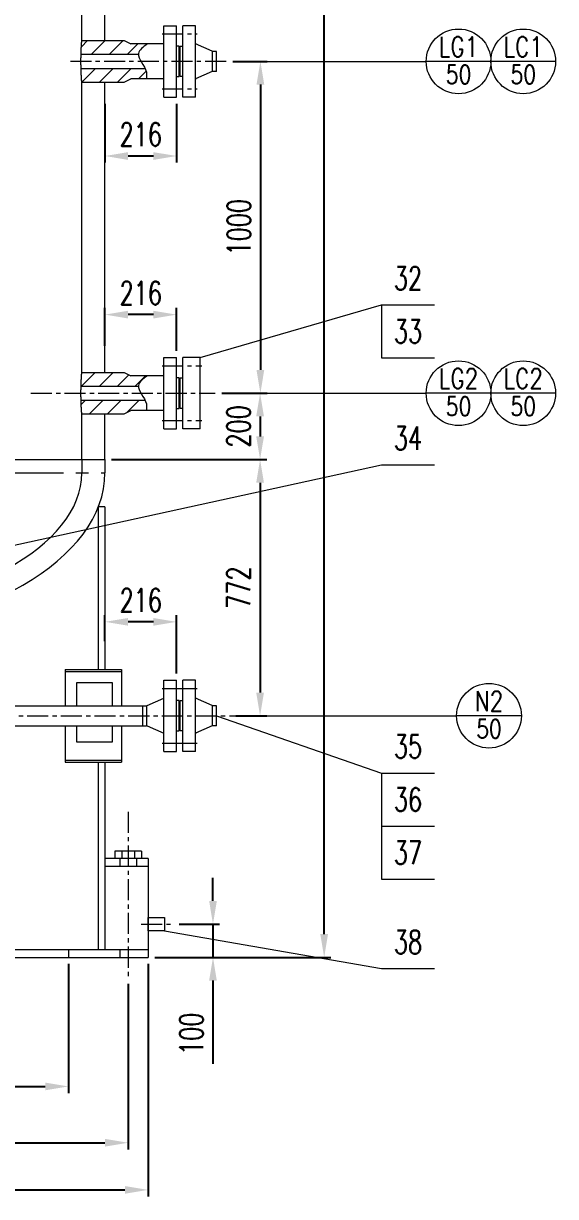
# Model space of a CAD drawing. Header units: millimetres. Extents: x -20190 to -19596, y -22267 to -21426.
# Drawn here: x -19985.3 to -19905, y -22061.7 to -21884.9 of the extents above; entities that cross this region are included whole.
import ezdxf
from ezdxf.enums import TextEntityAlignment as Align

# ---------------------------------------------------------------- set-up
doc = ezdxf.new("R2010")
doc.units = ezdxf.units.MM
doc.linetypes.add('CENTER', pattern=[50.8, 31.75, -6.35, 6.35, -6.35])
for name, color, linetype, lineweight in [('1粗实线', 2, 'Continuous', 50), ('2', 7, 'Continuous', 20), ('4中心线', 1, 'CENTER', 15), ('粗线', 2, 'Continuous', 35)]:
    doc.layers.add(name, color=color, linetype=linetype, lineweight=lineweight)
doc.styles.add('PC_TEXTSTYLE', font='romans.shx', dxfattribs={"width": 0.8, "bigfont": 'gbcbig.shx'})
doc.styles.add('SPM', font='romans.shx', dxfattribs={"width": 0.71, "height": 3.5, "bigfont": 'gbcbig.shx'})
doc.dimstyles.new('SPM-20', dxfattribs={"dimtxt": 3.5, "dimasz": 3.5, "dimexe": 1, "dimexo": 1, "dimgap": 1.5, "dimtad": 1, "dimlfac": 20, "dimdsep": 46, "dimtxsty": 'SPM', "dimcen": 3.5, "dimclrd": 3, "dimclre": 3, "dimclrt": 3, "dimadec": 0, "dimazin": 0, "dimtfac": 1, "dimtmove": 0, "dimatfit": 3, "dimfxl": 1.25, "dimarcsym": 1})
pattern_1 = [(45, (-1274.0385, -39.225), (-1.34703842, 1.34703842), [])]

# ---------------------------------------------------------------- blocks, each defined once
blk = doc.blocks.new('*D107')
at = {"layer": '2', "color": 7, "lineweight": -2}
for p, q in [((-20059.49, -22026.62), (-20059.49, -22046.07)), ((-19978.49, -22026.62), (-19978.49, -22046.07)), ((-20055.99, -22045.07), (-19981.99, -22045.07))]:
    blk.add_line(p, q, dxfattribs=at)
at = {"layer": '2', "color": 7}
for points in [[(-20055.99, -22044.49), (-20055.99, -22045.65), (-20059.49, -22045.07)], [(-19981.99, -22044.49), (-19981.99, -22045.65), (-19978.49, -22045.07)]]:
    blk.add_solid(points, dxfattribs=at)
at = {"layer": 'Defpoints', "color": 0}
for p in [(-20059.49, -22025.62), (-19978.49, -22025.62), (-19978.49, -22045.07)]:
    blk.add_point(p, dxfattribs=at)
at = {"layer": '2', "color": 7, "lineweight": 13, "insert": (-20018.99, -22041.82), "char_height": 3.5, "attachment_point": 5, "style": 'SPM'}
blk.add_mtext('%%C1620', dxfattribs=at)
blk = doc.blocks.new('*D108')
at = {"layer": '2', "color": 7, "lineweight": -2}
for p, q in [((-20068.49, -22029.6), (-20068.49, -22054.55)), ((-19969.49, -22029.6), (-19969.49, -22054.55)), ((-20064.99, -22053.55), (-19972.99, -22053.55))]:
    blk.add_line(p, q, dxfattribs=at)
at = {"layer": '2', "color": 7}
for points in [[(-20064.99, -22052.97), (-20064.99, -22054.14), (-20068.49, -22053.55)], [(-19972.99, -22052.97), (-19972.99, -22054.14), (-19969.49, -22053.55)]]:
    blk.add_solid(points, dxfattribs=at)
at = {"layer": 'Defpoints', "color": 0}
for p in [(-20068.49, -22028.6), (-19969.49, -22028.6), (-19969.49, -22053.55)]:
    blk.add_point(p, dxfattribs=at)
at = {"layer": '2', "color": 7, "lineweight": 13, "insert": (-20018.99, -22050.3), "char_height": 3.5, "attachment_point": 5, "style": 'SPM'}
blk.add_mtext('%%C1980', dxfattribs=at)
blk = doc.blocks.new('*D109')
at = {"layer": '2', "color": 7, "lineweight": -2}
for p, q in [((-20071.49, -22026.62), (-20071.49, -22061.66)), ((-19966.49, -22026.62), (-19966.49, -22061.66)), ((-20067.99, -22060.66), (-19969.99, -22060.66))]:
    blk.add_line(p, q, dxfattribs=at)
at = {"layer": '2', "color": 7}
for points in [[(-20067.99, -22060.08), (-20067.99, -22061.24), (-20071.49, -22060.66)], [(-19969.99, -22060.08), (-19969.99, -22061.24), (-19966.49, -22060.66)]]:
    blk.add_solid(points, dxfattribs=at)
at = {"layer": 'Defpoints', "color": 0}
for p in [(-20071.49, -22025.62), (-19966.49, -22025.62), (-19966.49, -22060.66)]:
    blk.add_point(p, dxfattribs=at)
at = {"layer": '2', "color": 7, "lineweight": 13, "insert": (-20018.99, -22057.41), "char_height": 3.5, "attachment_point": 5, "style": 'SPM'}
blk.add_mtext('%%C2100', dxfattribs=at)
blk = doc.blocks.new('*D119')
at = {"layer": '2', "color": 7, "lineweight": -2}
for p, q in [((-19953.71, -21890.62), (-19948.55, -21890.62)), ((-19949.55, -21894.12), (-19949.55, -21937.12)), ((-19953.71, -21940.62), (-19948.55, -21940.62))]:
    blk.add_line(p, q, dxfattribs=at)
at = {"layer": '2', "color": 7}
for points in [[(-19950.14, -21894.12), (-19948.97, -21894.12), (-19949.55, -21890.62)], [(-19950.14, -21937.12), (-19948.97, -21937.12), (-19949.55, -21940.62)]]:
    blk.add_solid(points, dxfattribs=at)
at = {"layer": 'Defpoints', "color": 0}
for p in [(-19954.71, -21890.62), (-19954.71, -21940.62), (-19949.55, -21940.62)]:
    blk.add_point(p, dxfattribs=at)
at = {"layer": '2', "color": 7, "lineweight": 13, "insert": (-19952.8, -21915.62), "char_height": 3.5, "attachment_point": 5, "rotation": 90, "style": 'SPM'}
blk.add_mtext('1000', dxfattribs=at)
blk = doc.blocks.new('*D120')
at = {"layer": '2', "color": 7, "lineweight": -2}
for p, q in [((-19955.35, -21940.62), (-19948.6, -21940.62)), ((-19949.6, -21944.12), (-19949.6, -21947.12)), ((-19971.99, -21950.62), (-19948.6, -21950.62))]:
    blk.add_line(p, q, dxfattribs=at)
at = {"layer": '2', "color": 7}
for points in [[(-19950.18, -21944.12), (-19949.01, -21944.12), (-19949.6, -21940.62)], [(-19950.18, -21947.12), (-19949.01, -21947.12), (-19949.6, -21950.62)]]:
    blk.add_solid(points, dxfattribs=at)
at = {"layer": 'Defpoints', "color": 0}
for p in [(-19956.35, -21940.62), (-19972.99, -21950.62), (-19949.6, -21950.62)]:
    blk.add_point(p, dxfattribs=at)
at = {"layer": '2', "color": 7, "lineweight": 13, "insert": (-19952.85, -21945.62), "char_height": 3.5, "attachment_point": 5, "rotation": 90, "style": 'SPM'}
blk.add_mtext('200', dxfattribs=at)
blk = doc.blocks.new('*D126')
at = {"layer": '2', "color": 7, "lineweight": -2}
for p, q in [((-19972.99, -21977.96), (-19972.99, -21974.07)), ((-19965.69, -21975.07), (-19969.49, -21975.07)), ((-19962.19, -21982.84), (-19962.19, -21974.07))]:
    blk.add_line(p, q, dxfattribs=at)
at = {"layer": '2', "color": 7}
for points in [[(-19969.49, -21974.49), (-19969.49, -21975.65), (-19972.99, -21975.07)], [(-19965.69, -21974.49), (-19965.69, -21975.65), (-19962.19, -21975.07)]]:
    blk.add_solid(points, dxfattribs=at)
at = {"layer": 'Defpoints', "color": 0}
for p in [(-19972.99, -21975.07), (-19972.99, -21978.96), (-19962.19, -21983.84)]:
    blk.add_point(p, dxfattribs=at)
at = {"layer": '2', "color": 7, "lineweight": 13, "insert": (-19967.59, -21971.82), "char_height": 3.5, "attachment_point": 5, "style": 'SPM'}
blk.add_mtext('216', dxfattribs=at)
blk = doc.blocks.new('*D127')
at = {"layer": '2', "color": 7, "lineweight": -2}
for p, q in [((-19972.99, -21933.46), (-19972.99, -21927.78)), ((-19965.69, -21928.78), (-19969.49, -21928.78)), ((-19962.19, -21934.25), (-19962.19, -21927.78))]:
    blk.add_line(p, q, dxfattribs=at)
at = {"layer": '2', "color": 7}
for points in [[(-19969.49, -21928.2), (-19969.49, -21929.36), (-19972.99, -21928.78)], [(-19965.69, -21928.2), (-19965.69, -21929.36), (-19962.19, -21928.78)]]:
    blk.add_solid(points, dxfattribs=at)
at = {"layer": 'Defpoints', "color": 0}
for p in [(-19972.99, -21928.78), (-19972.99, -21934.46), (-19962.19, -21935.25)]:
    blk.add_point(p, dxfattribs=at)
at = {"layer": '2', "color": 7, "lineweight": 13, "insert": (-19967.59, -21925.53), "char_height": 3.5, "attachment_point": 5, "style": 'SPM'}
blk.add_mtext('216', dxfattribs=at)
blk = doc.blocks.new('*D128')
at = {"layer": '2', "color": 7, "lineweight": -2}
for p, q in [((-19972.99, -21897), (-19972.99, -21905.88)), ((-19962.19, -21897), (-19962.19, -21905.88)), ((-19965.69, -21904.88), (-19969.49, -21904.88))]:
    blk.add_line(p, q, dxfattribs=at)
at = {"layer": '2', "color": 7}
for points in [[(-19969.49, -21904.3), (-19969.49, -21905.47), (-19972.99, -21904.88)], [(-19965.69, -21904.3), (-19965.69, -21905.47), (-19962.19, -21904.88)]]:
    blk.add_solid(points, dxfattribs=at)
at = {"layer": 'Defpoints', "color": 0}
for p in [(-19972.99, -21896), (-19962.19, -21896), (-19972.99, -21904.88)]:
    blk.add_point(p, dxfattribs=at)
at = {"layer": '2', "color": 7, "lineweight": 13, "insert": (-19967.59, -21901.63), "char_height": 3.5, "attachment_point": 5, "style": 'SPM'}
blk.add_mtext('216', dxfattribs=at)
blk = doc.blocks.new('*D129')
at = {"layer": '2', "color": 7, "lineweight": -2}
for p, q in [((-19971.99, -21950.62), (-19948.6, -21950.62)), ((-19949.6, -21954.12), (-19949.6, -21985.72)), ((-19953.26, -21989.22), (-19948.6, -21989.22))]:
    blk.add_line(p, q, dxfattribs=at)
at = {"layer": '2', "color": 7}
for points in [[(-19950.18, -21954.12), (-19949.01, -21954.12), (-19949.6, -21950.62)], [(-19950.18, -21985.72), (-19949.01, -21985.72), (-19949.6, -21989.22)]]:
    blk.add_solid(points, dxfattribs=at)
at = {"layer": 'Defpoints', "color": 0}
for p in [(-19972.99, -21950.62), (-19954.26, -21989.22), (-19949.6, -21989.22)]:
    blk.add_point(p, dxfattribs=at)
at = {"layer": '2', "color": 7, "lineweight": 13, "insert": (-19952.85, -21969.92), "char_height": 3.5, "attachment_point": 5, "rotation": 90, "style": 'SPM'}
blk.add_mtext('772', dxfattribs=at)
blk = doc.blocks.new('*D138')
at = {"layer": '2', "color": 7, "lineweight": -2}
for p, q in [((-19956.7, -22017.12), (-19956.7, -22013.62)), ((-19961.79, -22020.62), (-19955.7, -22020.62)), ((-19956.7, -22020.62), (-19956.7, -22025.62)), ((-19965.49, -22025.62), (-19955.7, -22025.62)), ((-19956.7, -22029.12), (-19956.7, -22041.66))]:
    blk.add_line(p, q, dxfattribs=at)
at = {"layer": '2', "color": 7}
for points in [[(-19957.28, -22017.12), (-19956.12, -22017.12), (-19956.7, -22020.62)], [(-19957.28, -22029.12), (-19956.12, -22029.12), (-19956.7, -22025.62)]]:
    blk.add_solid(points, dxfattribs=at)
at = {"layer": 'Defpoints', "color": 0}
for p in [(-19962.79, -22020.62), (-19966.49, -22025.62), (-19956.7, -22025.62)]:
    blk.add_point(p, dxfattribs=at)
at = {"layer": '2', "color": 7, "lineweight": 13, "insert": (-19959.95, -22037.14), "char_height": 3.5, "attachment_point": 5, "rotation": 90, "style": 'SPM'}
blk.add_mtext('100', dxfattribs=at)
blk = doc.blocks.new('*D148')
at = {"layer": '2', "color": 7, "lineweight": -2}
for p, q in [((-19953.29, -21681.58), (-19938.93, -21681.58)), ((-19939.93, -22022.12), (-19939.93, -21685.08)), ((-19965.49, -22025.62), (-19938.93, -22025.62))]:
    blk.add_line(p, q, dxfattribs=at)
at = {"layer": '2', "color": 7}
for points in [[(-19940.52, -21685.08), (-19939.35, -21685.08), (-19939.93, -21681.58)], [(-19940.52, -22022.12), (-19939.35, -22022.12), (-19939.93, -22025.62)]]:
    blk.add_solid(points, dxfattribs=at)
at = {"layer": 'Defpoints', "color": 0}
for p in [(-19954.29, -21681.58), (-19939.93, -21681.58), (-19966.49, -22025.62)]:
    blk.add_point(p, dxfattribs=at)
at = {"layer": '2', "color": 7, "lineweight": 13, "insert": (-19943.18, -21853.6), "char_height": 3.5, "attachment_point": 5, "rotation": 90, "style": 'SPM'}
blk.add_mtext('9720', dxfattribs=at)

msp = doc.modelspace()

# ---------------------------------------------------------------- hatches: boundary and pattern name
at = {"layer": '2', "lineweight": 13}
h = msp.add_hatch(dxfattribs=at)
h.set_pattern_fill('ANSI31', scale=0.6, style=0)
h.set_pattern_definition(pattern_1)
edge = h.paths.add_edge_path()
edge.add_spline(control_points=[(-19976.48937, -21887.49768), (-19976.50381, -21887.70598), (-19976.53267, -21888.12239), (-19976.56438, -21888.74749), (-19976.58214, -21889.22678), (-19976.58954, -21889.49768), (-19976.59111, -21889.56018)], knot_values=[4.190392658, 4.190392658, 4.190392658, 4.190392658, 4.816761033, 5.442590606, 6.068014548, 6.255583322, 6.255583322, 6.255583322, 6.255583322], degree=3, periodic=0)
edge.add_line((-19976.59111, -21889.56018), (-19967.95208, -21889.56018))
edge.add_spline(control_points=[(-19967.95208, -21889.56018), (-19967.95114, -21889.51806), (-19967.89688, -21888.94495), (-19967.21976, -21888.45343), (-19966.59191, -21887.99768)], knot_values=[0, 0, 0, 0, 0.154678198, 2.125277213, 2.125277213, 2.125277213, 2.125277213], degree=3, periodic=0)
edge.add_line((-19966.59191, -21887.99768), (-19969.08941, -21887.99768))
edge.add_line((-19969.08941, -21887.99768), (-19970.08941, -21887.49768))
edge.add_line((-19970.08941, -21887.49768), (-19976.48937, -21887.49768))
edge = h.paths.add_edge_path()
edge.add_spline(control_points=[(-19976.59111, -21891.68518), (-19976.58954, -21891.74769), (-19976.58214, -21892.01859), (-19976.56438, -21892.49788), (-19976.53267, -21893.12298), (-19976.50381, -21893.53939), (-19976.48937, -21893.74768)], knot_values=[0, 0, 0, 0, 0.187568774, 0.812992715, 1.438822289, 2.065190664, 2.065190664, 2.065190664, 2.065190664], degree=3, periodic=0)
edge.add_line((-19976.48937, -21893.74768), (-19970.08941, -21893.74768))
edge.add_line((-19970.08941, -21893.74768), (-19969.08941, -21893.24768))
edge.add_line((-19969.08941, -21893.24768), (-19966.74948, -21893.24768))
edge.add_spline(control_points=[(-19966.74948, -21893.24768), (-19966.71455, -21892.90525), (-19966.661, -21892.38036), (-19966.85368, -21891.86322), (-19966.93768, -21891.68518)], knot_values=[4.457065801, 4.457065801, 4.457065801, 4.457065801, 5.481057757, 6.02669159, 6.02669159, 6.02669159, 6.02669159], degree=3, periodic=0)
edge.add_line((-19966.93768, -21891.68518), (-19976.59111, -21891.68518))
h = msp.add_hatch(dxfattribs=at)
h.set_pattern_fill('ANSI31', scale=0.6, style=0)
h.set_pattern_definition(pattern_1)
edge = h.paths.add_edge_path()
edge.add_line((-19970.08941, -21937.49768), (-19976.48937, -21937.49768))
edge.add_spline(control_points=[(-19976.48937, -21937.49768), (-19976.50381, -21937.70598), (-19976.53267, -21938.12239), (-19976.56438, -21938.74749), (-19976.58214, -21939.22678), (-19976.58954, -21939.49768), (-19976.59111, -21939.56018)], knot_values=[4.190392658, 4.190392658, 4.190392658, 4.190392658, 4.816761033, 5.442590606, 6.068014548, 6.255583322, 6.255583322, 6.255583322, 6.255583322], degree=3, periodic=0)
edge.add_line((-19976.59111, -21939.56018), (-19967.95208, -21939.56018))
edge.add_spline(control_points=[(-19967.95208, -21939.56018), (-19967.95114, -21939.51806), (-19967.89688, -21938.94495), (-19967.21976, -21938.45343), (-19966.59191, -21937.99768)], knot_values=[0, 0, 0, 0, 0.154678198, 2.125277213, 2.125277213, 2.125277213, 2.125277213], degree=3, periodic=0)
edge.add_line((-19966.59191, -21937.99768), (-19969.08941, -21937.99768))
edge.add_line((-19969.08941, -21937.99768), (-19970.08941, -21937.49768))
edge = h.paths.add_edge_path()
edge.add_spline(control_points=[(-19976.59111, -21941.68518), (-19976.58954, -21941.74769), (-19976.58214, -21942.01859), (-19976.56438, -21942.49788), (-19976.53267, -21943.12298), (-19976.50381, -21943.53939), (-19976.48937, -21943.74768)], knot_values=[0, 0, 0, 0, 0.187568774, 0.812992715, 1.438822289, 2.065190664, 2.065190664, 2.065190664, 2.065190664], degree=3, periodic=0)
edge.add_line((-19976.48937, -21943.74768), (-19970.08941, -21943.74768))
edge.add_line((-19970.08941, -21943.74768), (-19969.08941, -21943.24768))
edge.add_line((-19969.08941, -21943.24768), (-19966.74948, -21943.24768))
edge.add_spline(control_points=[(-19966.74948, -21943.24768), (-19966.71455, -21942.90525), (-19966.661, -21942.38036), (-19966.85368, -21941.86322), (-19966.93768, -21941.68518)], knot_values=[4.457065801, 4.457065801, 4.457065801, 4.457065801, 5.481057757, 6.02669159, 6.02669159, 6.02669159, 6.02669159], degree=3, periodic=0)
edge.add_line((-19966.93768, -21941.68518), (-19976.59111, -21941.68518))

# ---------------------------------------------------------------- linework, layer by layer
at = {"layer": '1粗实线', "color": 7, "lineweight": 13}
for p, q in [((-19976.48937, -21887.49768), (-19976.48937, -21807.62268)), ((-19972.98937, -21887.49768), (-19972.98937, -21807.62268)), ((-19964.09441, -21885.24768), (-19962.18941, -21885.24768)), ((-19964.09441, -21895.99768), (-19964.09441, -21885.24768)), ((-19962.18941, -21895.99768), (-19962.18941, -21885.24768)), ((-19959.32241, -21885.24768), (-19961.24741, -21885.24768)), ((-19961.24741, -21895.99768), (-19961.24741, -21885.24768)), ((-19959.32241, -21895.99768), (-19959.32241, -21885.24768)), ((-19976.48937, -21887.49768), (-19970.08941, -21887.49768)), ((-19970.08941, -21887.49768), (-19969.08941, -21887.99768)), ((-19964.09441, -21887.99768), (-19969.08941, -21887.99768)), ((-19961.79341, -21888.32268), (-19962.18941, -21888.32268)), ((-19961.79341, -21892.92268), (-19961.79341, -21888.32268)), ((-19961.71841, -21892.92268), (-19961.71841, -21888.32268)), ((-19961.64341, -21892.92268), (-19961.64341, -21888.32268)), ((-19961.64341, -21888.32268), (-19961.24741, -21888.32268)), ((-19956.82065, -21889.0962), (-19959.32241, -21887.99768)), ((-19976.60441, -21889.56018), (-19967.95208, -21889.56018)), ((-19956.77741, -21892.13018), (-19956.77741, -21889.11518)), ((-19956.14741, -21889.11518), (-19956.73019, -21889.11518)), ((-19956.14741, -21892.13018), (-19956.14741, -21889.11518)), ((-19976.60441, -21891.68518), (-19966.93768, -21891.68518)), ((-19976.48937, -21937.49768), (-19976.48937, -21893.74768)), ((-19976.48937, -21893.74768), (-19970.08941, -21893.74768)), ((-19972.98937, -21937.49768), (-19972.98937, -21893.74768)), ((-19970.08941, -21893.74768), (-19969.08941, -21893.24768)), ((-19964.09441, -21893.24768), (-19969.08941, -21893.24768)), ((-19962.18941, -21892.92268), (-19961.79341, -21892.92268)), ((-19961.24741, -21892.92268), (-19961.64341, -21892.92268)), ((-19956.82065, -21892.14917), (-19959.32241, -21893.24768)), ((-19956.14741, -21892.13018), (-19956.73019, -21892.13018)), ((-19964.09441, -21895.99768), (-19962.18941, -21895.99768)), ((-19959.32241, -21895.99768), (-19961.24741, -21895.99768)), ((-19964.09441, -21935.24768), (-19962.18941, -21935.24768)), ((-19964.09441, -21945.99768), (-19964.09441, -21935.24768)), ((-19962.18941, -21945.99768), (-19962.18941, -21935.24768)), ((-19958.64741, -21935.24768), (-19961.24741, -21935.24768)), ((-19961.24741, -21945.99768), (-19961.24741, -21935.24768)), ((-19958.64741, -21945.99768), (-19958.64741, -21935.24768)), ((-19976.48937, -21937.49768), (-19970.08941, -21937.49768)), ((-19970.08941, -21937.49768), (-19969.08941, -21937.99768)), ((-19964.09441, -21937.99768), (-19969.08941, -21937.99768)), ((-19976.60441, -21939.56018), (-19967.95208, -21939.56018)), ((-19961.79341, -21938.32268), (-19962.18941, -21938.32268)), ((-19961.79341, -21942.92268), (-19961.79341, -21938.32268)), ((-19961.71841, -21942.92268), (-19961.71841, -21938.32268)), ((-19961.64341, -21942.92268), (-19961.64341, -21938.32268)), ((-19961.64341, -21938.32268), (-19961.24741, -21938.32268)), ((-19976.60441, -21941.68518), (-19966.93768, -21941.68518)), ((-19970.08941, -21943.74768), (-19969.08941, -21943.24768)), ((-19964.09441, -21943.24768), (-19969.08941, -21943.24768)), ((-19962.18941, -21942.92268), (-19961.79341, -21942.92268)), ((-19961.24741, -21942.92268), (-19961.64341, -21942.92268)), ((-19976.48937, -21950.62268), (-19976.48937, -21943.74768)), ((-19976.48937, -21943.74768), (-19970.08941, -21943.74768)), ((-19972.98937, -21950.62268), (-19972.98937, -21943.74768)), ((-19964.09441, -21945.99768), (-19962.18941, -21945.99768)), ((-19958.64741, -21945.99768), (-19961.24741, -21945.99768)), ((-20064.98937, -21950.62268), (-19972.98937, -21950.62268)), ((-19976.48937, -21950.62268), (-19976.48937, -21952.62268)), ((-19972.98937, -21950.62268), (-19972.98937, -21952.62268)), ((-19973.98937, -21957.75529), (-19973.98937, -21982.23266)), ((-19972.98937, -21957.75529), (-19973.98937, -21957.75529)), ((-19972.98937, -21957.75529), (-19972.98937, -21982.23266)), ((-19978.98937, -21982.23266), (-19978.98937, -21987.70766)), ((-19978.98937, -21982.23266), (-19970.48937, -21982.23266)), ((-19970.48937, -21982.23266), (-19970.48937, -21987.70766)), ((-19978.98937, -21982.53266), (-19970.48937, -21982.53266)), ((-19964.11441, -21983.84016), (-19962.18941, -21983.84016)), ((-19964.11441, -21994.59016), (-19964.11441, -21983.84016)), ((-19962.18941, -21994.59016), (-19962.18941, -21983.84016)), ((-19959.32241, -21983.84016), (-19961.24741, -21983.84016)), ((-19961.24741, -21994.59016), (-19961.24741, -21983.84016)), ((-19959.32241, -21994.59016), (-19959.32241, -21983.84016)), ((-19964.36441, -21985.09016), (-19959.07241, -21985.09016)), ((-19966.61618, -21987.68868), (-19964.11441, -21986.59016)), ((-19961.79341, -21986.91516), (-19962.18941, -21986.91516)), ((-19961.79341, -21991.51516), (-19961.79341, -21986.91516)), ((-19961.71841, -21991.51516), (-19961.71841, -21986.91516)), ((-19961.71841, -21991.51516), (-19961.71841, -21986.91516)), ((-19961.64341, -21991.51516), (-19961.64341, -21986.91516)), ((-19961.64341, -21986.91516), (-19961.24741, -21986.91516)), ((-19956.82065, -21987.68868), (-19959.32241, -21986.59016)), ((-20015.18937, -21987.70766), (-19967.28941, -21987.70766)), ((-19967.28941, -21990.72266), (-19967.28941, -21987.70766)), ((-19967.28941, -21987.70766), (-19966.70664, -21987.70766)), ((-19966.65941, -21990.72266), (-19966.65941, -21987.70766)), ((-19956.77741, -21990.72266), (-19956.77741, -21987.70766)), ((-19956.14741, -21987.70766), (-19956.73019, -21987.70766)), ((-19956.14741, -21990.72266), (-19956.14741, -21987.70766)), ((-20015.18937, -21990.72266), (-19967.28941, -21990.72266)), ((-19978.98937, -21990.72266), (-19978.98937, -21996.19766)), ((-19970.48937, -21990.72266), (-19970.48937, -21996.19766)), ((-19967.28941, -21990.72266), (-19966.70664, -21990.72266)), ((-19966.61618, -21990.74165), (-19964.11441, -21991.84016)), ((-19956.82065, -21990.74165), (-19959.32241, -21991.84016)), ((-19956.14741, -21990.72266), (-19956.73019, -21990.72266)), ((-19962.18941, -21991.51516), (-19961.79341, -21991.51516)), ((-19961.24741, -21991.51516), (-19961.64341, -21991.51516)), ((-19964.36441, -21993.34016), (-19959.07241, -21993.34016)), ((-19964.11441, -21994.59016), (-19962.18941, -21994.59016)), ((-19959.32241, -21994.59016), (-19961.24741, -21994.59016)), ((-19978.98937, -21995.89766), (-19970.48937, -21995.89766)), ((-19978.98937, -21996.19766), (-19970.48937, -21996.19766)), ((-19973.98937, -21996.19766), (-19973.98937, -22024.42268)), ((-19972.98937, -21996.19766), (-19972.98937, -22024.42268)), ((-19971.48937, -22009.62268), (-19971.48937, -22010.72268)), ((-19967.48937, -22009.62268), (-19971.48937, -22009.62268)), ((-19970.46437, -22009.62268), (-19970.46437, -22010.72268)), ((-19968.51437, -22009.62268), (-19968.51437, -22010.72268)), ((-19967.48937, -22009.62268), (-19967.48937, -22010.72268)), ((-19966.48937, -22010.72268), (-19972.98937, -22010.72268)), ((-19966.48937, -22011.92268), (-19972.98937, -22011.92268)), ((-19970.73937, -22010.72268), (-19970.73937, -22011.92268)), ((-19968.23937, -22010.72268), (-19968.23937, -22011.92268)), ((-19966.48937, -22010.72268), (-19966.48937, -22011.92268)), ((-19966.48937, -22011.92268), (-19966.48937, -22025.62268)), ((-20071.48937, -22024.42268), (-19966.48937, -22024.42268)), ((-19978.48937, -22024.42268), (-19978.48937, -22025.62268)), ((-19970.73937, -22024.42268), (-19970.73937, -22025.62268))]:
    msp.add_line(p, q, dxfattribs=at)
for points in [[(-19977.21702, -21987.70766), (-19977.21702, -21984.1832), (-19971.92026, -21984.1832), (-19971.92026, -21987.70766)], [(-19971.92026, -21990.72266), (-19971.92026, -21993.22234), (-19977.21702, -21993.22234), (-19977.21702, -21990.72266)]]:
    msp.add_lwpolyline(points, dxfattribs=at)
at = {"layer": '1粗实线', "color": 7, "lineweight": 13, "ltscale": 0.1}
msp.add_lwpolyline([(-19966.48937, -22019.62268), (-19963.98937, -22019.62268), (-19963.98937, -22021.62268), (-19966.48937, -22021.62268)], close=True, dxfattribs=at)
at = {"layer": '1粗实线', "color": 7, "lineweight": 13}
for centre, radius, start, end in [((-19959.14741, -21887.8834), 0.175, 180, 246.2939014), ((-19956.73019, -21888.89018), 0.225, 246.2939014, 270), ((-19959.14741, -21893.36197), 0.175, 113.7060986, 180), ((-19956.73019, -21892.35518), 0.225, 90, 113.7060986), ((-19964.28941, -21986.47588), 0.175, 293.7060986, 0), ((-19959.14741, -21986.47588), 0.175, 180, 246.2939014), ((-19966.70664, -21987.48266), 0.225, 270, 293.7060986), ((-19956.73019, -21987.48266), 0.225, 246.2939014, 270), ((-19966.70664, -21990.94766), 0.225, 66.2939014, 90), ((-19956.73019, -21990.94766), 0.225, 90, 113.7060986), ((-19964.28941, -21991.95445), 0.175, 0, 66.2939014), ((-19959.14741, -21991.95445), 0.175, 113.7060986, 180)]:
    msp.add_arc(centre, radius, start, end, dxfattribs=at)
for major_axis, ratio, start_param in [((-42.5, 0), 0.5, 1.644392157), ((-46, 0), 0.538043478, 1.638783473)]:
    msp.add_ellipse((-20018.98937, -21952.62268), major_axis=major_axis, ratio=ratio, start_param=start_param, end_param=3.141592654, dxfattribs=at)
for points in [[(-19976.48937, -21893.74768), (-19976.53075, -21893.12268), (-19976.56296, -21892.49768), (-19976.58599, -21891.87268), (-19976.59981, -21891.24768), (-19976.60441, -21890.62268), (-19976.59981, -21889.99768), (-19976.58599, -21889.37268), (-19976.56296, -21888.74768), (-19976.53075, -21888.12268), (-19976.48937, -21887.49768)], [(-19976.48937, -21943.74768), (-19976.53075, -21943.12268), (-19976.56296, -21942.49768), (-19976.58599, -21941.87268), (-19976.59981, -21941.24768), (-19976.60441, -21940.62268), (-19976.59981, -21939.99768), (-19976.58599, -21939.37268), (-19976.56296, -21938.74768), (-19976.53075, -21938.12268), (-19976.48937, -21937.49768)]]:
    msp.add_spline(points, degree=3, dxfattribs=at)
at = {"layer": '2', "color": 7, "lineweight": 13}
for p, q in [((-19948.55388, -21890.62268), (-19924.55102, -21890.62268)), ((-19914.79725, -21890.62268), (-19924.55102, -21890.62268)), ((-19905.04348, -21890.62268), (-19914.79725, -21890.62268)), ((-19958.64741, -21935.24768), (-19931.29321, -21927.31333)), ((-19931.29321, -21927.31333), (-19923.29321, -21927.31333)), ((-19931.29321, -21927.31333), (-19931.29321, -21935.31333)), ((-19931.29321, -21935.31333), (-19923.29321, -21935.31333)), ((-19948.55388, -21940.62268), (-19924.55102, -21940.62268)), ((-19914.79725, -21940.62268), (-19924.55102, -21940.62268)), ((-19905.04348, -21940.62268), (-19914.79725, -21940.62268)), ((-20015.18969, -21969.73286), (-19931.29321, -21951.41089)), ((-19931.29321, -21951.41089), (-19923.29321, -21951.41089)), ((-19956.14741, -21989.21516), (-19931.29321, -21997.84839)), ((-19948.59816, -21989.21516), (-19919.95643, -21989.21516)), ((-19910.20266, -21989.21516), (-19919.95643, -21989.21516)), ((-19931.29321, -21997.84839), (-19923.29321, -21997.84839)), ((-19931.29321, -21997.84839), (-19931.29321, -22005.84839)), ((-19931.29321, -22005.84839), (-19923.29321, -22005.84839)), ((-19931.29321, -22005.84839), (-19931.29321, -22013.84839)), ((-19931.29321, -22013.84839), (-19923.29321, -22013.84839)), ((-19963.98937, -22021.62268), (-19931.29321, -22027.31519)), ((-19931.29321, -22027.31519), (-19923.29321, -22027.31519))]:
    msp.add_line(p, q, dxfattribs=at)
for centre in [(-19919.67414, -21890.62268), (-19909.92036, -21890.62268), (-19919.67414, -21940.62268), (-19909.92036, -21940.62268), (-19915.07955, -21989.21516)]:
    msp.add_circle(centre, 4.87689, dxfattribs=at)
for points in [[(-19966.59191, -21887.99768), (-19967.93994, -21889.43507), (-19966.74948, -21892.22369), (-19966.74948, -21893.24768)], [(-19966.59191, -21937.99768), (-19967.93994, -21939.43507), (-19966.74948, -21942.22369), (-19966.74948, -21943.24768)]]:
    msp.add_spline(points, degree=3, dxfattribs=at)
at = {"layer": '4中心线', "color": 7, "lineweight": 13, "ltscale": 0.1}
for p, q in [((-19964.36441, -21886.49768), (-19959.07241, -21886.49768)), ((-19954.70858, -21890.62268), (-19978.69642, -21890.62268)), ((-19964.36441, -21894.74768), (-19959.07241, -21894.74768)), ((-19964.36441, -21936.49768), (-19958.39741, -21936.49768)), ((-19984.16118, -21940.62268), (-19956.34696, -21940.62268)), ((-19964.36441, -21944.74768), (-19958.39741, -21944.74768)), ((-20015.18937, -21989.21516), (-19943.53501, -21989.21516)), ((-19969.48937, -22003.68651), (-19969.48937, -22028.59877)), ((-19967.53074, -22020.62268), (-19962.78511, -22020.62268))]:
    msp.add_line(p, q, dxfattribs=at)
at = {"layer": '4中心线', "color": 7, "lineweight": 13, "ltscale": 0.3}
msp.add_line((-20064.98937, -21952.62268), (-19972.98937, -21952.62268), dxfattribs=at)
at = {"layer": '粗线', "color": 7, "lineweight": 13}
msp.add_line((-20071.48937, -22025.62268), (-19966.48937, -22025.62268), dxfattribs=at)

# ---------------------------------------------------------------- texts
at = {"layer": '2', "color": 7, "lineweight": 13, "style": 'PC_TEXTSTYLE', "width": 0.8}
for s, height, p in [('LG1', 3, (-19919.67414, -21888.42027)), ('LC1', 3, (-19909.92036, -21888.42027)), ('50', 2.8, (-19919.67414, -21892.58691)), ('50', 2.8, (-19909.92036, -21892.58691)), ('LG2', 3, (-19919.67414, -21938.42027)), ('LC2', 3, (-19909.92036, -21938.42027)), ('50', 2.8, (-19919.67414, -21942.58691)), ('50', 2.8, (-19909.92036, -21942.58691)), ('N2', 3, (-19915.07955, -21987.01275)), ('50', 2.8, (-19915.07955, -21991.17939))]:
    msp.add_text(s, height=height, dxfattribs=at).set_placement(p, align=Align.MIDDLE_CENTER)
at = {"layer": '2', "color": 7, "lineweight": 13, "style": 'SPM', "width": 0.71}
for s, p in [('32', (-19927.29321, -21923.31333)), ('33', (-19927.29321, -21931.31333)), ('34', (-19927.29321, -21947.41089)), ('35', (-19927.29321, -21993.84839)), ('36', (-19927.29321, -22001.84839)), ('37', (-19927.29321, -22009.84839)), ('38', (-19927.29321, -22023.31519))]:
    msp.add_text(s, height=3.5, dxfattribs=at).set_placement(p, align=Align.MIDDLE)

# ---------------------------------------------------------------- dimensions: what is measured, and where the dimension line sits
at = {"layer": '2', "color": 7, "lineweight": 13}
for base, p1, p2, text, picture, middle in [((-19939.93356, -21681.58064), (-19966.48937, -22025.62268), (-19954.28631, -21681.58064), '9720', '*D148', (-19943.18356, -21853.60166)), ((-19949.59816, -21989.21516), (-19972.98937, -21950.62268), (-19954.26178, -21989.21516), '772', '*D129', (-19952.84816, -21969.91892))]:
    dim = msp.add_linear_dim(base=base, p1=p1, p2=p2, angle=90, text=text, dimstyle='SPM-20', override={"dimclrd": 7, "dimclre": 7, "dimclrt": 7}, dxfattribs=at)
    dim.commit()
    dim.dimension.update_dxf_attribs({"geometry": picture, "text_midpoint": middle})
for base, p1, p2, picture, middle in [((-19949.55388, -21940.62268), (-19954.70858, -21890.62268), (-19954.70858, -21940.62268), '*D119', (-19952.80388, -21915.62268)), ((-19949.59816, -21950.62268), (-19956.34696, -21940.62268), (-19972.98937, -21950.62268), '*D120', (-19952.84816, -21945.62268))]:
    dim = msp.add_linear_dim(base=base, p1=p1, p2=p2, angle=90, dimstyle='SPM-20', override={"dimclrd": 7, "dimclre": 7, "dimclrt": 7}, dxfattribs=at)
    dim.commit()
    dim.dimension.update_dxf_attribs({"geometry": picture, "text_midpoint": middle})
for base, p1, p2, picture, middle in [((-19972.98937, -21904.88398), (-19962.18941, -21895.99768), (-19972.98937, -21895.99768), '*D128', (-19967.58939, -21901.63398)), ((-19972.98937, -21928.78112), (-19962.18941, -21935.24768), (-19972.98937, -21934.46016), '*D127', (-19967.58939, -21925.53112)), ((-19972.98937, -21975.07143), (-19962.18941, -21983.84016), (-19972.98937, -21978.95533), '*D126', (-19967.58939, -21971.82143))]:
    dim = msp.add_linear_dim(base=base, p1=p1, p2=p2, dimstyle='SPM-20', override={"dimclrd": 7, "dimclre": 7, "dimclrt": 7}, dxfattribs=at)
    dim.commit()
    dim.dimension.update_dxf_attribs({"geometry": picture, "text_midpoint": middle})
dim = msp.add_linear_dim(base=(-19956.69943, -22025.62268), p1=(-19962.78511, -22020.62268), p2=(-19966.48937, -22025.62268), angle=90, dimstyle='SPM-20', override={"dimclrd": 7, "dimclre": 7, "dimclrt": 7}, dxfattribs=at)
dim.commit()
dim.dimension.update_dxf_attribs({"geometry": '*D138', "text_midpoint": (-19956.69943, -22037.14018), "dimtype": 160})
for base, p1, p2, picture, middle in [((-19966.48937, -22060.65885), (-20071.48937, -22025.62268), (-19966.48937, -22025.62268), '*D109', (-20018.98937, -22057.40885)), ((-19978.48937, -22045.06983), (-20059.48937, -22025.62268), (-19978.48937, -22025.62268), '*D107', (-20018.98937, -22041.81983)), ((-19969.48937, -22053.55267), (-20068.48937, -22028.59877), (-19969.48937, -22028.59877), '*D108', (-20018.98937, -22050.30267))]:
    dim = msp.add_linear_dim(base=base, p1=p1, p2=p2, text='%%C<>', dimstyle='SPM-20', override={"dimclrd": 7, "dimclre": 7, "dimclrt": 7}, dxfattribs=at)
    dim.commit()
    dim.dimension.update_dxf_attribs({"geometry": picture, "text_midpoint": middle})

doc.saveas('drawing.dxf')
